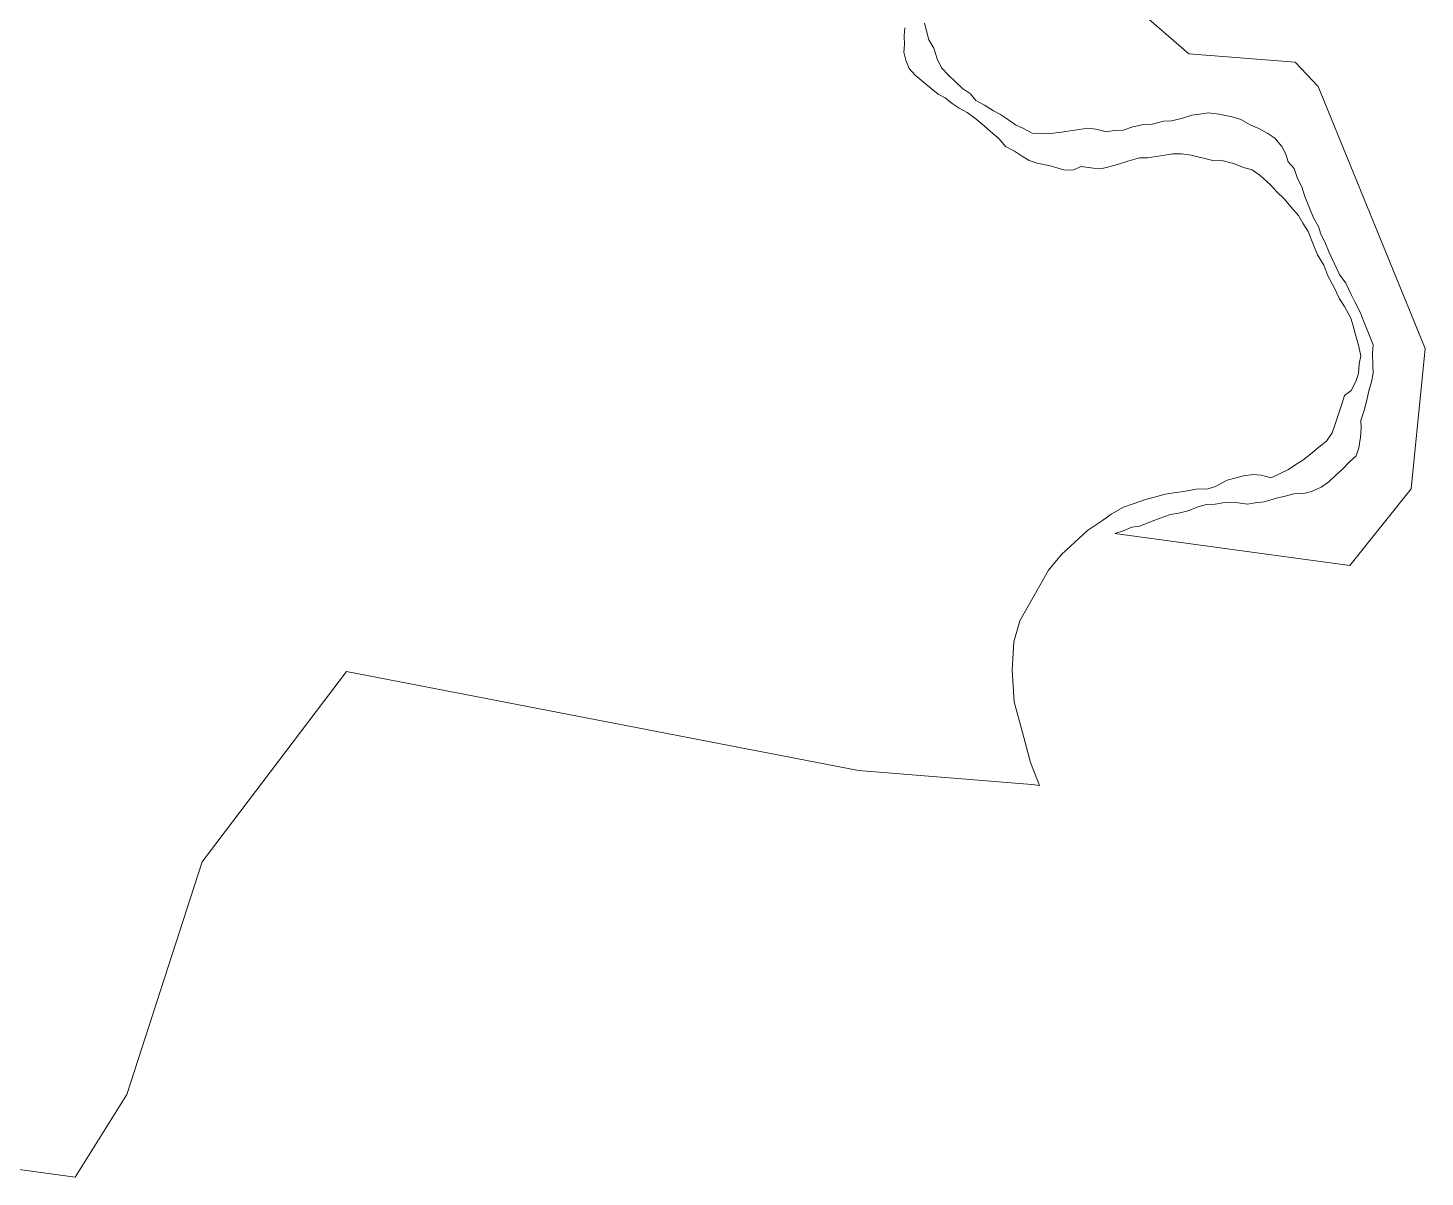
# Model space of a CAD drawing. Header units: metres. Extents: x 209078 to 212397, y 6290320 to 6293148.
# Drawn here: x 211488 to 212397, y 6290686 to 6291434 of the extents above; entities that cross this region are included whole.
import ezdxf

# ---------------------------------------------------------------- set-up
doc = ezdxf.new("R2010")
doc.units = ezdxf.units.M
doc.layers.add('Cadastre Land Parcels_SP_EXT', color=9, linetype='Continuous', lineweight=5)

msp = doc.modelspace()

# ---------------------------------------------------------------- linework, layer by layer
at = {"layer": 'Cadastre Land Parcels_SP_EXT', "linetype": 'Continuous'}
for points in [[(212071.18, 6291436.96), (212072.63, 6291432.01), (212074.01, 6291426.28), (212077.44, 6291420.72), (212079.5, 6291413.78), (212082.28, 6291408.09), (212086.89, 6291403.23), (212091.48, 6291398.93), (212095.99, 6291394.62), (212101.21, 6291391), (212104.6, 6291386.66), (212110.37, 6291383.62), (212116.24, 6291380.02), (212120.69, 6291377.59), (212125.24, 6291374.51), (212130.47, 6291370.89), (212135.66, 6291368.49), (212141.42, 6291365.56), (212148.41, 6291365.1), (212153.53, 6291365.25), (212160.48, 6291366.13), (212166.13, 6291366.96), (212171.87, 6291367.8), (212177.52, 6291368.63), (212182.66, 6291368.12), (212189.69, 6291366.44), (212194.78, 6291367.26), (212200.45, 6291367.43), (212206.71, 6291369.5), (212213.74, 6291371.05), (212219.41, 6291371.22), (212226.98, 6291373.33), (212232, 6291373.48), (212238.37, 6291375), (212245.29, 6291377.1), (212250.29, 6291377.91), (212256.03, 6291378.75), (212263.04, 6291377.74), (212271.37, 6291376.1), (212277.1, 6291374.38), (212283.63, 6291370.69), (212288.72, 6291368.4), (212294.58, 6291365.35), (212299.14, 6291362.27), (212303.77, 6291356.75), (212306.43, 6291351.72), (212307.88, 6291346.76), (212311.82, 6291342.44), (212313.97, 6291336.06), (212316.65, 6291330.48), (212318.79, 6291324.22), (212321.51, 6291317.3), (212324.32, 6291310.39), (212327.65, 6291304.83), (212329.1, 6291299.77), (212331.76, 6291294.74), (212334.57, 6291287.83), (212337.96, 6291280.38), (212341.33, 6291273.48), (212345.41, 6291267.83), (212348.79, 6291260.38), (212351.45, 6291255.35), (212354.92, 6291248.46), (212356.93, 6291243.41), (212359.74, 6291236.5), (212363.17, 6291227.72), (212362.67, 6291222.6), (212362.91, 6291214.39), (212363.16, 6291209.29), (212362.02, 6291203.59), (212360.34, 6291197.77), (212359.18, 6291192.74), (212357.54, 6291185.58), (212355.24, 6291178.52), (212355.39, 6291173.53), (212354.91, 6291167.74), (212353.91, 6291160.71), (212352.11, 6291155.55), (212347.85, 6291151.65), (212343.52, 6291147.08), (212338.54, 6291142.49), (212334.29, 6291138.48), (212329.27, 6291135.22), (212323.03, 6291132.37), (212317.95, 6291131), (212311.63, 6291130.81), (212306, 6291129.31), (212300.27, 6291127.91), (212292.15, 6291125.67), (212286.41, 6291124.84), (212281.4, 6291124.13), (212273.74, 6291125.12), (212265.47, 6291124.88), (212260.38, 6291124.06), (212254.71, 6291123.89), (212249.08, 6291122.39), (212242.74, 6291119.65), (212236.45, 6291118.24), (212231.36, 6291117.42), (212223.91, 6291114.64), (212218.2, 6291112.59), (212211.3, 6291109.83), (212206.21, 6291109.01), (212201.25, 6291106.97), (212195.08, 6291104.9), (212347.92, 6291084.04), (212387.83, 6291133.97), (212396.92, 6291225.29), (212327.35, 6291395.76), (212312.36, 6291411.74), (212243.17, 6291417), (212199.5, 6291455.23)], [(210418.32, 6290836.94), (211518.83, 6290686.18), (211552.3, 6290739.82), (211601.44, 6290891.4), (211695.25, 6291015.13), (212028.39, 6290950.8), (212141.15, 6290941.74), (212146.1, 6290940.89), (212140.17, 6290955.94), (212135.04, 6290975.38), (212129.56, 6290995.41), (212128.37, 6291016), (212129.45, 6291034.56), (212133.3, 6291048.04), (212152.04, 6291081.19), (212160.4, 6291091.23), (212177.37, 6291107.01), (212187.01, 6291113.43), (212192.65, 6291117.48), (212200.7, 6291122.17), (212207.06, 6291124.24), (212215.16, 6291127.04), (212220.89, 6291128.54), (212227.8, 6291130.64), (212233.45, 6291131.47), (212239.75, 6291132.33), (212247.99, 6291133.79), (212255.61, 6291134.13), (212260.69, 6291135.5), (212268.19, 6291139.62), (212273.18, 6291140.99), (212278.9, 6291142.49), (212285.2, 6291143.34), (212290.34, 6291142.83), (212296.71, 6291141.13), (212302.31, 6291143.85), (212307.99, 6291146.58), (212312.92, 6291149.83), (212317.3, 6291152.63), (212322.3, 6291156.55), (212327.84, 6291161.16), (212332.75, 6291165.08), (212336.4, 6291170.41), (212338.21, 6291175.46), (212340.51, 6291182.52), (212342.83, 6291189.03), (212344.52, 6291194.74), (212348.88, 6291198.09), (212351.88, 6291203.85), (212353.58, 6291209), (212354.04, 6291215.35), (212355.19, 6291220.49), (212353.68, 6291227.44), (212351.5, 6291235.04), (212350.05, 6291239.99), (212348.6, 6291245.05), (212344.56, 6291252.59), (212341.25, 6291257.6), (212337.86, 6291265.05), (212333.73, 6291272.59), (212331.01, 6291279.5), (212326.99, 6291286.27), (212324.18, 6291293.29), (212320.77, 6291301.4), (212317.44, 6291306.97), (212314.69, 6291311.99), (212309.5, 6291317.5), (212305.44, 6291322.49), (212300.27, 6291327.44), (212296.33, 6291331.76), (212289.72, 6291337.89), (212284.5, 6291341.51), (212278.77, 6291343.23), (212272.93, 6291345.61), (212264.02, 6291347.9), (212258.91, 6291347.75), (212244.85, 6291351.1), (212238.4, 6291352.13), (212232.73, 6291351.96), (212227.64, 6291351.14), (212221.99, 6291350.31), (212216.25, 6291349.47), (212211.22, 6291349.32), (212203.66, 6291347.21), (212196.74, 6291345.11), (212191.11, 6291343.61), (212186.04, 6291342.24), (212180.91, 6291342.64), (212173.24, 6291343.74), (212168.28, 6291341.6), (212162.52, 6291341.42), (212152.94, 6291344.25), (212144.61, 6291346), (212139.44, 6291347.73), (212134.33, 6291350.69), (212129.78, 6291353.66), (212123.91, 6291356.71), (212119.95, 6291361.7), (212114.13, 6291366.52), (212110.2, 6291370.29), (212104.96, 6291374.57), (212099.06, 6291378.84), (212093.86, 6291381.79), (212089.39, 6291384.88), (212084.82, 6291388.51), (212080.28, 6291390.93), (212075.7, 6291394.57), (212070.46, 6291398.86), (212065.31, 6291403.14), (212061.27, 6291407.46), (212059.24, 6291413.07), (212057.79, 6291418.13), (212058.29, 6291423.25), (212058.02, 6291428.91), (212058.52, 6291434.03)]]:
    msp.add_lwpolyline(points, dxfattribs=at)

doc.saveas('drawing.dxf')
